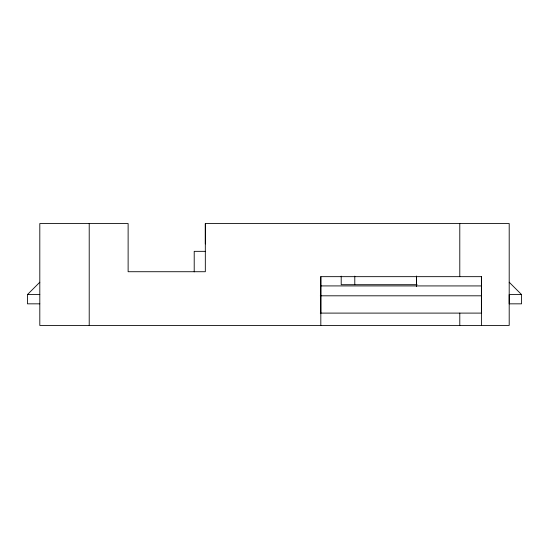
<?xml version="1.0" encoding="UTF-8"?>
<svg xmlns="http://www.w3.org/2000/svg" width="549" height="549" viewBox="0 0 549 549"><rect width="100%" height="100%" fill="white"/><g stroke="black" fill="none" stroke-linecap="round" stroke-linejoin="round"><path stroke-width="0.82" d="M205.326 243.928L205.326 223.546L509.198 223.546L509.198 325.454L39.803 325.454L39.803 223.546L128.123 223.546L128.123 271.721L205.326 271.721L205.326 223.546M320.822 313.102L320.822 276.662L481.404 276.662L481.404 325.454M416.554 285.933L416.554 276.044M481.404 276.662L481.404 313.102L320.3 313.102M39.803 303.837L27.45 303.837L27.45 294.573L39.803 282.22M205.251 251.339L194.209 251.339L194.209 271.865M417.11 284.691L341.204 284.691L341.204 276.14M320.705 285.919L481.473 285.933M27.45 294.573L39.803 294.573M521.55 294.573L509.198 294.573L509.198 303.837L521.55 303.837L521.55 294.573L509.198 282.22M320.3 295.808L481.418 295.808M459.788 223.546L459.788 276.662M459.788 313.102L459.788 325.454M416.554 276.291L416.554 286.42M354.791 276.14L354.791 284.691M320.822 276.662L320.822 325.454M89.213 223.546L89.213 325.454"/></g></svg>
